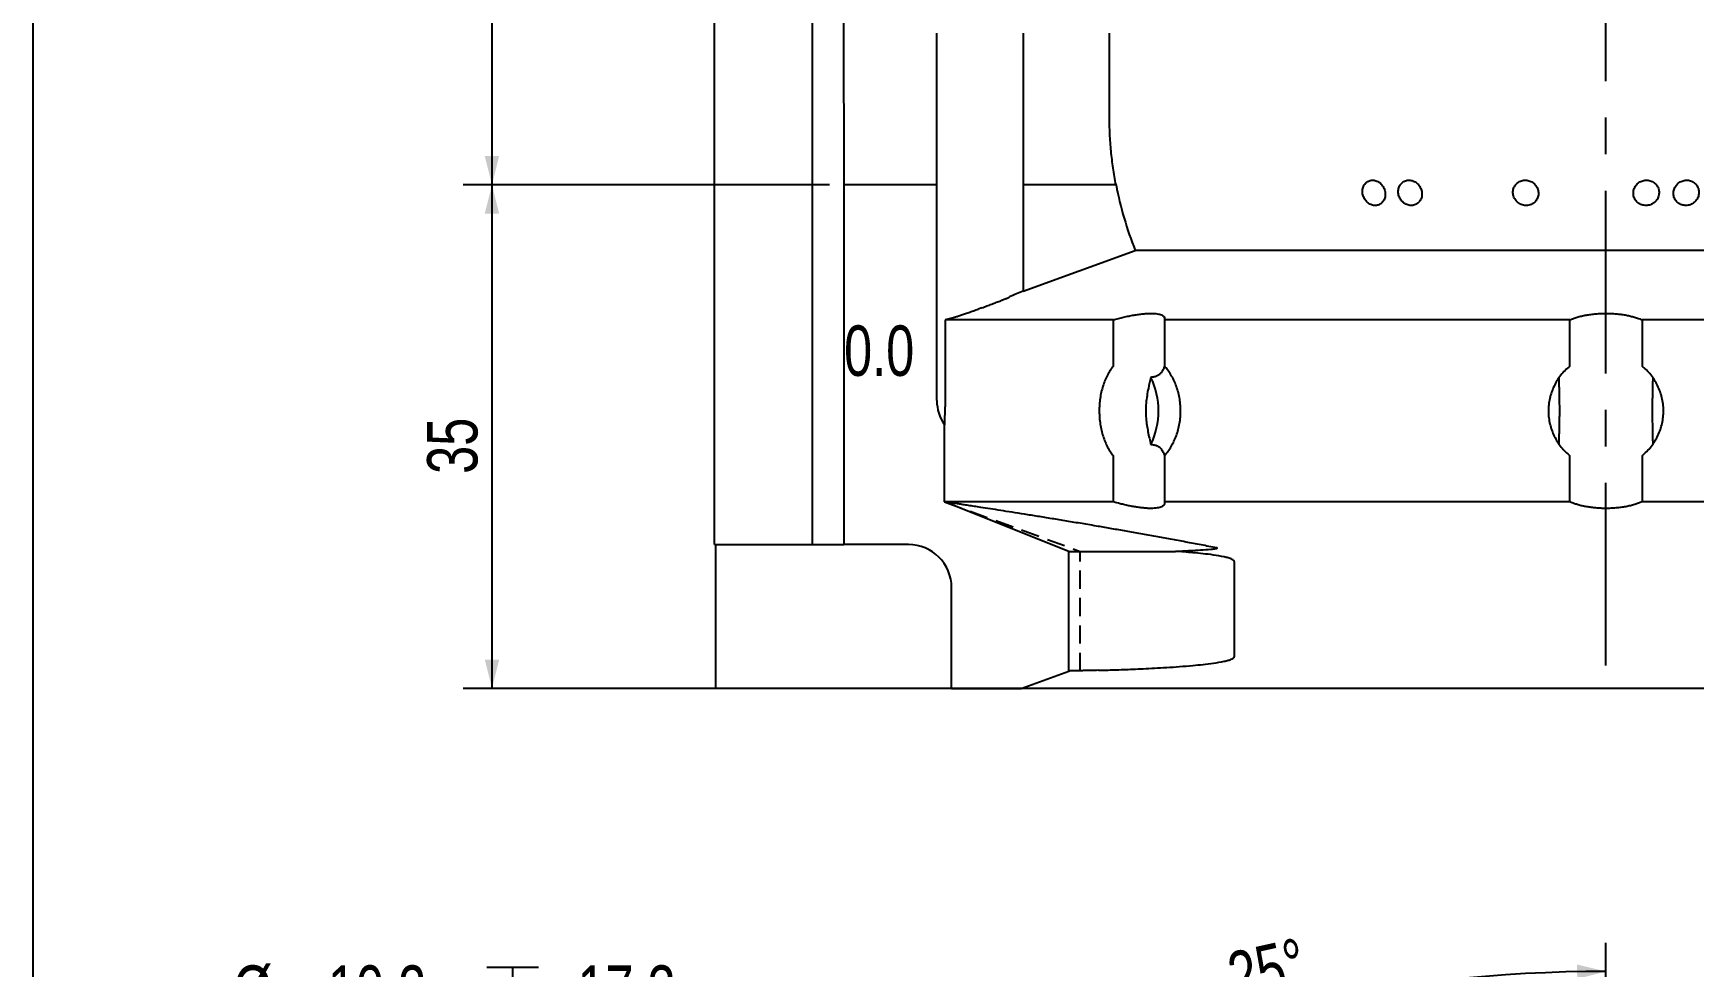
# Model space of a CAD drawing. Header units: millimetres. Extents: x 8 to 871, y 8 to 585.
# Drawn here: x 8 to 123.5, y 137.5 to 202.4 of the extents above; entities that cross this region are included whole.
import ezdxf

# ---------------------------------------------------------------- set-up
doc = ezdxf.new("R2010")
doc.units = ezdxf.units.MM
doc.linetypes.add('CENTERX2', pattern=[20.32, 12.7, -2.54, 2.54, -2.54])
doc.linetypes.add('HIDDEN', pattern=[1.905, 1.27, -0.635])
for name, color, linetype in [('CENTERLINE', 4, 'CENTERX2'), ('DIMENSIONS', 2, 'Continuous'), ('HIDDEN', 3, 'HIDDEN'), ('TEXT', 2, 'Continuous')]:
    doc.layers.add(name, color=color, linetype=linetype)
doc.layers.add('OUTLINE', color=7, linetype='Continuous', lineweight=25)
doc.styles.add('SLDTEXTSTYLE0', font='TXT', dxfattribs={"width": 0.75})
doc.styles.add('SLDTEXTSTYLE6', font='TXT', dxfattribs={"width": 0.6875})
doc.dimstyles.new('SLDDIMSTYLE2', dxfattribs={"dimtxt": 3.5, "dimasz": 2, "dimexe": 0, "dimexo": 0.0625, "dimgap": 0.875, "dimtad": 1, "dimrnd": 1e-09, "dimzin": 12, "dimdsep": 46, "dimtxsty": 'SLDTEXTSTYLE0', "dimsah": 1, "dimcen": 0.09, "dimadec": 0, "dimazin": 3, "dimtfac": 1, "dimtofl": 0, "dimtmove": 0, "dimatfit": 3, "dimfxl": 0, "dimfrac": 2, "dimtolj": 1, "dimtzin": 12, "dimarcsym": 0})
doc.dimstyles.new('SLDDIMSTYLE27', dxfattribs={"dimtxt": 3.5, "dimasz": 2, "dimexe": 0, "dimexo": 0.0625, "dimgap": 0.875, "dimtad": 0, "dimtih": 1, "dimtoh": 1, "dimdec": 1, "dimrnd": 1e-09, "dimzin": 12, "dimdsep": 46, "dimtxsty": 'SLDTEXTSTYLE0', "dimsah": 1, "dimcen": 0, "dimadec": 0, "dimazin": 3, "dimtfac": 1, "dimtofl": 0, "dimtmove": 0, "dimatfit": 3, "dimfxl": 0, "dimfrac": 2, "dimtolj": 1, "dimtzin": 12, "dimarcsym": 0})
doc.dimstyles.new('SLDDIMSTYLE8', dxfattribs={"dimtxt": 3.5, "dimasz": 2, "dimexe": 0, "dimexo": 0.0625, "dimgap": 0.875, "dimtad": 1, "dimdec": 4, "dimzin": 12, "dimdsep": 46, "dimtxsty": 'SLDTEXTSTYLE0', "dimsah": 1, "dimcen": 0.09, "dimazin": 3, "dimtfac": 1, "dimtofl": 0, "dimtmove": 0, "dimatfit": 3, "dimfxl": 0, "dimfrac": 2, "dimtolj": 1, "dimtzin": 12, "dimarcsym": 0})

# ---------------------------------------------------------------- blocks, each defined once
blk = doc.blocks.new('_D_49')
at = {"layer": 'DIMENSIONS'}
for p, q in [((63.36, 404.83), (37.9, 404.83)), ((39.9, 404.83), (39.9, 191.89)), ((63.36, 191.89), (37.9, 191.89))]:
    blk.add_line(p, q, dxfattribs=at)
for points in [[(39.9, 404.83), (39.4, 402.83), (40.4, 402.83)], [(39.9, 191.89), (40.4, 193.89), (39.4, 193.89)]]:
    blk.add_solid(points, dxfattribs=at)
at = {"layer": 'DIMENSIONS', "char_height": 3.5, "attachment_point": 1, "rotation": 90, "style": 'SLDTEXTSTYLE0'}
for s, insert in [('hollow mill 0.2+/-0.02 deep at center', (35.39, 265.6)), ('212,95', (35.39, 248.75))]:
    blk.add_mtext(s, dxfattribs=dict(at, insert=insert))
blk = doc.blocks.new('_D_51')
at = {"layer": 'DIMENSIONS'}
for p, q in [((62.48, 191.89), (37.9, 191.89)), ((39.9, 191.89), (39.9, 156.89)), ((117.52, 156.89), (37.9, 156.89))]:
    blk.add_line(p, q, dxfattribs=at)
for points in [[(39.9, 191.89), (39.4, 189.89), (40.4, 189.89)], [(39.9, 156.89), (40.4, 158.89), (39.4, 158.89)]]:
    blk.add_solid(points, dxfattribs=at)
at = {"layer": 'DIMENSIONS', "insert": (35.39, 171.8), "char_height": 3.5, "attachment_point": 1, "rotation": 90, "style": 'SLDTEXTSTYLE0'}
blk.add_mtext('35', dxfattribs=at)
blk = doc.blocks.new('_D_67')
at = {"layer": 'DIMENSIONS'}
for p, q in [((117.36, 83.46), (117.36, 139.21)), ((91.19, 91.09), (73.3, 129.44))]:
    blk.add_line(p, q, dxfattribs=at)
blk.add_arc((117.36, 34.96), 102.25, 90, 115, dxfattribs=at)
for points in [[(117.36, 137.21), (115.35, 137.69), (115.36, 136.69)], [(74.15, 127.63), (76.18, 128), (75.76, 128.91)]]:
    blk.add_solid(points, dxfattribs=at)
at = {"layer": 'DIMENSIONS', "insert": (90.82, 138.43), "char_height": 3.5, "attachment_point": 1, "rotation": 12.5, "style": 'SLDTEXTSTYLE0'}
blk.add_mtext('25°', dxfattribs=at)
blk = doc.blocks.new('SW_SYMBOL_HOLE_DEPTH')
at = {"layer": 'DIMENSIONS', "color": 0}
for p, q in [((0, 875), (800, 875)), ((400, 875), (400, 75)), ((100, 555), (400, 75)), ((700, 555), (400, 75))]:
    blk.add_line(p, q, dxfattribs=at)
blk = doc.blocks.new('_D_73')
at = {"layer": 'DIMENSIONS'}
for p, q in [((59.09, 127.56), (18.32, 127.56)), ((83.75, 102.91), (59.09, 127.56))]:
    blk.add_line(p, q, dxfattribs=at)
blk.add_solid([(83.75, 102.91), (82.69, 104.68), (81.98, 103.97)], dxfattribs=at)
at = {"layer": 'DIMENSIONS', "xscale": 0.004470703125, "yscale": 0.004470703125, "zscale": 0.004470703125}
for p in [(39.55, 133.6), (41.44, 128.05)]:
    blk.add_blockref('SW_SYMBOL_HOLE_DEPTH', p, dxfattribs=at)
at = {"layer": 'DIMENSIONS', "char_height": 3.5, "attachment_point": 1}
for s, insert, style in [('%%c', (21.91, 137.63), 'SLDTEXTSTYLE0'), ('10,2', (28.49, 137.63), 'SLDTEXTSTYLE0'), ('17,3', (45.84, 137.63), 'SLDTEXTSTYLE0'), ('M12', (20.02, 132.07), 'SLDTEXTSTYLE0'), ('- 6H', (31.55, 132.13), 'SLDTEXTSTYLE6'), ('17,3', (47.73, 132.07), 'SLDTEXTSTYLE0')]:
    blk.add_mtext(s, dxfattribs=dict(at, insert=insert, style=style))

msp = doc.modelspace()

# ---------------------------------------------------------------- linework, layer by layer
at = {"layer": 'CENTERLINE'}
msp.add_line((117.35918, 158.46862), (117.35918, 432.05254), dxfattribs=at)
at = {"layer": 'HIDDEN'}
for p in [(71.35918, 169.85472), (80.80918, 158.09403)]:
    msp.add_line(p, (80.80918, 166.4152), dxfattribs=at)
at = {"layer": 'OUTLINE'}
for p, q in [((8, 8), (8, 585)), ((55.38411, 166.88521), (55.38411, 429.83342)), ((62.17536, 216.8852), (62.17536, 166.88521)), ((82.83418, 196.6352), (82.83419, 202.4352)), ((64.35918, 191.8852), (64.35918, 166.88521)), ((70.83418, 191.8852), (64.35918, 191.8852)), ((70.83418, 176.90215), (70.83418, 191.8852)), ((76.83418, 191.8852), (76.83418, 184.49623)), ((83.29098, 191.8852), (76.83418, 191.8852)), ((76.83418, 184.49623), (84.63418, 187.3352)), ((150.08418, 187.3352), (84.63418, 187.3352)), ((71.77673, 182.60615), (71.40928, 182.5035)), ((71.40928, 182.5035), (71.40928, 176.90215)), ((83.10798, 182.5035), (71.40928, 182.5035)), ((73.95978, 183.34555), (73.70858, 183.25472)), ((83.10798, 179.2961), (83.10798, 182.5035)), ((114.85231, 182.5035), (86.65323, 182.5035)), ((86.65323, 182.5035), (86.65323, 179.2961)), ((114.85231, 179.2961), (114.85231, 182.5035)), ((148.06513, 182.5035), (119.86605, 182.5035)), ((119.86605, 182.5035), (119.86605, 179.2961)), ((71.35918, 169.85472), (71.35918, 175.20674)), ((83.10798, 169.85472), (83.10798, 173.06213)), ((86.65323, 173.06213), (86.65323, 169.85472)), ((114.85231, 169.85472), (114.85231, 173.06213)), ((119.86605, 173.06213), (119.86605, 169.85472)), ((83.10798, 169.85472), (71.35918, 169.85472)), ((80.00918, 166.41521), (71.35918, 169.85472)), ((114.85231, 169.85472), (86.65323, 169.85472)), ((148.06513, 169.85472), (119.86605, 169.85472)), ((55.38411, 166.88521), (62.17536, 166.88521)), ((55.43223, 166.88521), (55.43223, 156.8852)), ((62.17536, 166.88521), (64.35918, 166.88521)), ((68.85918, 166.88521), (64.35918, 166.88521)), ((80.00918, 166.41521), (87.42904, 166.41521)), ((80.00918, 158.09403), (80.00918, 166.41521)), ((91.51443, 165.71499), (91.51443, 159.08542)), ((71.85918, 156.8852), (71.85918, 163.8852)), ((76.68797, 156.8852), (80.00918, 158.09403)), ((71.85918, 156.8852), (55.43223, 156.8852)), ((71.85918, 156.8852), (76.68797, 156.8852)), ((158.0304, 156.8852), (76.68797, 156.8852))]:
    msp.add_line(p, q, dxfattribs=at)
for centre, radius, start, end in [((107.75918, 196.6352), 24.925, 190.9861507, 201.9081253), ((80.90581, 176.17911), 5.34574, 334.1379029, 25.8620971), ((73.83418, 176.90214), 3, 180, 214.4115087), ((68.85918, 163.8852), 3, 0, 90)]:
    msp.add_arc(centre, radius, start, end, dxfattribs=at)
for centre, ratio, start_param, end_param in [((14800.88478, 298.35931), 0.363970234, 1.57260969, 1.573426073), ((-10777.96542, 298.35931), 0.267949192, 4.709759235, 4.710019804), ((10925.63379, 298.35931), 0.267949192, 1.573165503, 1.573426073)]:
    msp.add_ellipse(centre, major_axis=(0, 40488.41133), ratio=ratio, start_param=start_param, end_param=end_param, dxfattribs=at)
for points, knots in [([(83.29098, 191.8852), (83.22074, 192.27542), (83.08027, 193.05584), (82.94118, 194.24115), (82.85073, 195.43486), (82.8397, 196.23509), (82.83418, 196.6352)], [0, 0, 0, 0, 0.248849056, 0.497697559, 0.748848145, 1, 1, 1, 1]), ([(101.8984, 190.79267), (101.91995, 190.83306), (101.96305, 190.91386), (102.00174, 191.05113), (102.01927, 191.19559), (102.01426, 191.3444), (101.98642, 191.49306), (101.93726, 191.63754), (101.86733, 191.77336), (101.7794, 191.89698), (101.67528, 192.00429), (101.55865, 192.09283), (101.43231, 192.15935), (101.30031, 192.20288), (101.16612, 192.22131), (101.03363, 192.21523), (100.90661, 192.18387), (100.78833, 192.12913), (100.68252, 192.05168), (100.59154, 191.95446), (100.51873, 191.83946), (100.46535, 191.71042), (100.43391, 191.57056), (100.42446, 191.424), (100.43832, 191.27487), (100.47424, 191.12736), (100.53212, 190.98595), (100.60945, 190.85441), (100.70474, 190.73701), (100.81447, 190.63655), (100.93603, 190.55657), (101.06533, 190.49846), (101.19902, 190.46473), (101.33307, 190.4552), (101.46372, 190.47114), (101.58763, 190.51085), (101.70057, 190.57462), (101.80973, 190.66485), (101.86682, 190.74714), (101.8984, 190.79267)], [0, 0, 0, 0, 0.026954433, 0.053910145, 0.080862156, 0.107814666, 0.134800908, 0.161787133, 0.188773169, 0.215757826, 0.242683647, 0.269608355, 0.296438895, 0.323268939, 0.350012083, 0.376755078, 0.403456429, 0.430158545, 0.456881541, 0.48360507, 0.510404843, 0.537204168, 0.564099122, 0.590995276, 0.61796546, 0.644937681, 0.671930907, 0.698923125, 0.725874985, 0.752825759, 0.779688797, 0.806551978, 0.83331889, 0.86008554, 0.886791732, 0.913497811, 0.94020556, 0.96691391, 1, 1, 1, 1]), ([(104.44081, 190.80515), (104.46337, 190.84606), (104.50848, 190.92789), (104.54923, 191.06621), (104.56797, 191.21132), (104.5633, 191.36034), (104.53486, 191.50874), (104.48423, 191.65251), (104.41194, 191.78719), (104.32092, 191.90927), (104.21301, 192.01467), (104.09205, 192.10102), (103.96092, 192.16511), (103.82387, 192.20606), (103.68446, 192.22182), (103.54676, 192.21308), (103.41467, 192.17911), (103.2916, 192.12192), (103.18143, 192.0422), (103.08662, 191.94298), (103.01061, 191.82631), (102.95476, 191.69595), (102.92165, 191.55518), (102.91138, 191.40814), (102.92529, 191.25898), (102.96211, 191.1119), (103.02176, 190.97138), (103.10162, 190.84115), (103.2002, 190.72544), (103.31381, 190.62699), (103.43977, 190.54929), (103.57387, 190.49369), (103.71263, 190.46255), (103.85187, 190.45569), (103.9877, 190.47426), (104.11663, 190.51652), (104.23427, 190.58267), (104.34811, 190.67527), (104.40778, 190.75888), (104.44081, 190.80515)], [0, 0, 0, 0, 0.026958242, 0.053916022, 0.080871815, 0.107827996, 0.134814992, 0.161802355, 0.188786083, 0.215770114, 0.242690976, 0.269611013, 0.296436275, 0.323261405, 0.350000836, 0.376740345, 0.40344143, 0.43014274, 0.456868961, 0.483595657, 0.510399355, 0.537203414, 0.564103463, 0.591004011, 0.617978817, 0.644952771, 0.671945102, 0.698937602, 0.725884861, 0.752832408, 0.77969045, 0.806547441, 0.833309905, 0.860072237, 0.886776765, 0.913481208, 0.940190991, 0.966901369, 1, 1, 1, 1]), ([(112.09138, 190.50495), (112.13705, 190.52299), (112.22838, 190.55908), (112.35038, 190.64125), (112.45644, 190.74177), (112.54355, 190.85929), (112.60867, 190.99054), (112.65084, 191.13169), (112.66782, 191.27897), (112.66004, 191.42818), (112.62665, 191.57492), (112.56952, 191.71516), (112.48934, 191.84445), (112.38933, 191.95951), (112.27156, 192.05641), (112.14023, 192.1331), (111.99849, 192.18662), (111.85091, 192.21645), (111.70136, 192.22083), (111.55414, 192.20077), (111.41347, 192.15586), (111.2829, 192.08838), (111.16661, 191.99932), (111.06713, 191.89192), (110.98814, 191.76852), (110.93098, 191.63299), (110.89836, 191.48885), (110.89028, 191.3403), (110.9081, 191.19161), (110.95037, 191.04691), (111.01687, 190.91068), (111.10477, 190.78648), (111.21235, 190.6784), (111.33565, 190.58888), (111.47176, 190.52123), (111.61621, 190.4763), (111.76506, 190.45675), (111.92648, 190.46008), (112.0327, 190.48898), (112.09138, 190.50495)], [0, 0, 0, 0, 0.026810353, 0.053620409, 0.080427102, 0.107235025, 0.134092548, 0.160951474, 0.187898514, 0.214845951, 0.241838867, 0.268831356, 0.295805267, 0.322779018, 0.349679515, 0.37657937, 0.403382505, 0.430185765, 0.456911343, 0.483637042, 0.510338209, 0.537039681, 0.563779691, 0.590520737, 0.617345695, 0.64417241, 0.671092685, 0.698013642, 0.724996486, 0.751980598, 0.77896864, 0.805955993, 0.832886047, 0.859815803, 0.886650717, 0.913484912, 0.940229688, 0.966974336, 1, 1, 1, 1]), ([(120.79435, 190.73121), (120.828, 190.76876), (120.89529, 190.84384), (120.9706, 190.97495), (121.02358, 191.11532), (121.05206, 191.2623), (121.05463, 191.4115), (121.0321, 191.55884), (120.98406, 191.69985), (120.91287, 191.83077), (120.81965, 191.94733), (120.70803, 192.04673), (120.58046, 192.12542), (120.44138, 192.18203), (120.29424, 192.21411), (120.1436, 192.22182), (119.99352, 192.204), (119.84815, 192.16227), (119.71177, 192.09683), (119.58769, 192.01041), (119.48, 191.90465), (119.39094, 191.78307), (119.32396, 191.64859), (119.28006, 191.50527), (119.26159, 191.35702), (119.26813, 191.20806), (119.30062, 191.06283), (119.35715, 190.92527), (119.43708, 190.79977), (119.53716, 190.68943), (119.65531, 190.59805), (119.78733, 190.52745), (119.93003, 190.48041), (120.07883, 190.45721), (120.22979, 190.45946), (120.37871, 190.48583), (120.52086, 190.53704), (120.66483, 190.61462), (120.74823, 190.6897), (120.79435, 190.73121)], [0, 0, 0, 0, 0.0269371411, 0.0538753431, 0.0808095068, 0.1077436593, 0.1347177921, 0.1616922965, 0.1886845542, 0.2156773514, 0.24262443, 0.2695707333, 0.2964278956, 0.3232852725, 0.3500494479, 0.3768131976, 0.4035200858, 0.4302270262, 0.4569379251, 0.4836496816, 0.5104236675, 0.5371993057, 0.5640683574, 0.5909381782, 0.617892102, 0.6448469773, 0.6718399557, 0.6988340438, 0.7258026948, 0.7527710795, 0.7796613677, 0.8065510595, 0.8333425839, 0.8601337185, 0.8868510191, 0.9135681612, 0.9402691034, 0.9669701632, 1, 1, 1, 1]), ([(123.55693, 190.73094), (123.59095, 190.76847), (123.65899, 190.84353), (123.736, 190.9746), (123.79107, 191.11495), (123.82199, 191.26191), (123.82729, 191.41112), (123.80768, 191.55846), (123.76269, 191.6995), (123.69459, 191.83045), (123.60441, 191.94705), (123.49569, 192.0465), (123.37083, 192.12525), (123.23417, 192.18192), (123.0891, 192.21406), (122.94013, 192.22183), (122.79128, 192.20409), (122.64667, 192.1624), (122.51053, 192.09702), (122.38619, 192.01066), (122.27772, 191.90494), (122.18739, 191.7834), (122.11868, 191.64895), (122.07261, 191.50565), (122.05161, 191.3574), (122.05534, 191.20843), (122.08478, 191.06319), (122.13815, 190.92561), (122.21488, 190.80007), (122.31183, 190.6897), (122.42702, 190.59826), (122.55633, 190.5276), (122.69665, 190.4805), (122.84348, 190.45725), (122.99294, 190.45942), (123.14084, 190.48574), (123.28253, 190.53687), (123.42651, 190.6144), (123.51049, 190.68944), (123.55693, 190.73094)], [0, 0, 0, 0, 0.026937523, 0.053874567, 0.080808639, 0.107743491, 0.134717566, 0.161691644, 0.188683929, 0.215676547, 0.242623209, 0.269570041, 0.296427865, 0.323285377, 0.350049252, 0.376813454, 0.403520332, 0.430227509, 0.456938299, 0.483649921, 0.51042379, 0.537198366, 0.564068003, 0.590937105, 0.617892113, 0.644846278, 0.67184053, 0.698832825, 0.725801861, 0.752770503, 0.779660891, 0.806550873, 0.833342425, 0.860133777, 0.886851127, 0.913568164, 0.940268816, 0.96697022, 1, 1, 1, 1]), ([(73.95978, 183.34555), (74.07865, 183.3888), (74.31639, 183.47528), (74.66228, 183.60442), (74.98724, 183.72832), (75.27985, 183.84257), (75.5299, 183.94302), (75.70568, 184.01618), (75.8237, 184.06735), (75.86899, 184.08843), (75.89163, 184.09897)], [0, 0, 0, 0, 0.138993812, 0.277982358, 0.41715491, 0.556293394, 0.692112383, 0.827879832, 0.913943758, 1, 1, 1, 1]), ([(76.83418, 184.49623), (76.67692, 184.43664), (76.36237, 184.31744), (76.04856, 184.1718), (75.89163, 184.09897)], [0, 0, 0, 0, 0.49994657, 1, 1, 1, 1]), ([(71.77673, 182.60615), (71.81027, 182.61531), (71.87735, 182.63363), (72.03921, 182.6832), (72.24052, 182.7475), (72.48053, 182.8265), (72.75348, 182.91857), (73.05534, 183.02257), (73.37656, 183.13534), (73.5979, 183.21492), (73.70858, 183.25472)], [0, 0, 0, 0, 0.121907265, 0.243836431, 0.365578828, 0.487349814, 0.613276074, 0.73923094, 0.869607848, 1, 1, 1, 1]), ([(83.10798, 182.5035), (83.22579, 182.53721), (83.46175, 182.60474), (83.81907, 182.69439), (84.17412, 182.77391), (84.52264, 182.84062), (84.8598, 182.89384), (85.17581, 182.93179), (85.46596, 182.95377), (85.72827, 182.9608), (85.96119, 182.95314), (86.16147, 182.9309), (86.32927, 182.8957), (86.46578, 182.84768), (86.56835, 182.78708), (86.63613, 182.71505), (86.67664, 182.62295), (86.66185, 182.54747), (86.65323, 182.5035)], [0, 0, 0, 0, 0.063275456, 0.126735287, 0.189990495, 0.253456317, 0.317135855, 0.38058356, 0.441178451, 0.50197876, 0.562571227, 0.62115999, 0.679934125, 0.738533104, 0.797971999, 0.857588545, 0.917043773, 1, 1, 1, 1]), ([(114.85231, 182.5035), (114.93032, 182.53721), (115.08657, 182.60474), (115.35805, 182.69439), (115.65367, 182.77391), (115.97413, 182.84062), (116.31391, 182.89384), (116.66337, 182.93179), (117.01734, 182.95377), (117.37032, 182.9608), (117.71935, 182.95314), (118.05957, 182.9309), (118.38725, 182.8957), (118.70398, 182.84768), (119.00553, 182.78708), (119.28826, 182.71505), (119.58537, 182.62295), (119.76273, 182.54747), (119.86605, 182.5035)], [0, 0, 0, 0, 0.063275226, 0.126735059, 0.189990693, 0.253456325, 0.317135858, 0.380583387, 0.441178396, 0.501978857, 0.562571363, 0.621159829, 0.679934315, 0.73853312, 0.797971605, 0.857588484, 0.917043641, 1, 1, 1, 1]), ([(83.10798, 179.2961), (83.03222, 179.19833), (82.88046, 179.00249), (82.68444, 178.66289), (82.51373, 178.29506), (82.37317, 177.89897), (82.26252, 177.4816), (82.18303, 177.048), (82.13639, 176.6034), (82.12191, 176.15388), (82.13967, 175.70497), (82.19047, 175.26264), (82.27266, 174.83221), (82.38563, 174.41831), (82.52925, 174.02674), (82.70167, 173.66253), (82.8937, 173.33651), (83.03872, 173.15081), (83.10798, 173.06213)], [0, 0, 0, 0, 0.0629020442, 0.1260043925, 0.1889057764, 0.2518139293, 0.3149216003, 0.3778284872, 0.4406060599, 0.5035854578, 0.5663628178, 0.6289707652, 0.6917781073, 0.7543877392, 0.8170852133, 0.8799819384, 0.9426807725, 1, 1, 1, 1]), ([(86.65323, 179.2961), (86.63639, 179.22917), (86.60594, 179.10819), (86.51439, 178.93717), (86.40036, 178.79011), (86.25158, 178.66135), (86.06549, 178.56372), (85.88097, 178.5163), (85.75682, 178.51228), (85.71615, 178.51096)], [0, 0, 0, 0, 0.183016545, 0.330805939, 0.478877204, 0.626399135, 0.776747186, 0.926875459, 1, 1, 1, 1]), ([(86.65323, 173.06213), (86.73813, 173.15989), (86.9082, 173.35573), (87.13198, 173.69533), (87.32896, 174.06317), (87.49294, 174.45925), (87.62311, 174.87662), (87.71732, 175.31022), (87.77272, 175.75482), (87.78998, 176.20434), (87.76889, 176.65325), (87.70841, 177.09558), (87.61114, 177.52601), (87.47837, 177.93991), (87.31095, 178.33148), (87.11221, 178.69569), (86.89326, 179.02171), (86.73081, 179.20741), (86.65323, 179.2961)], [0, 0, 0, 0, 0.062901333, 0.126003455, 0.188905904, 0.25181305, 0.314921688, 0.377827574, 0.440606204, 0.503584565, 0.566361929, 0.628970934, 0.69177823, 0.754386904, 0.817085288, 0.879982, 0.942679948, 1, 1, 1, 1]), ([(114.85231, 179.2961), (114.73871, 179.19833), (114.51114, 179.00249), (114.2143, 178.66289), (113.9543, 178.29506), (113.73895, 177.89897), (113.56867, 177.4816), (113.44585, 177.048), (113.3737, 176.6034), (113.35126, 176.15388), (113.37873, 175.70497), (113.45741, 175.26264), (113.58431, 174.83221), (113.75808, 174.41831), (113.97801, 174.02674), (114.24046, 173.66253), (114.53106, 173.33651), (114.74848, 173.15081), (114.85231, 173.06213)], [0, 0, 0, 0, 0.06290206, 0.126004311, 0.188905766, 0.251813931, 0.314921568, 0.377828494, 0.440606052, 0.503585455, 0.566362824, 0.628970763, 0.691778098, 0.754387775, 0.817085172, 0.87998187, 0.942680762, 1, 1, 1, 1]), ([(119.86605, 173.06213), (119.97965, 173.15989), (120.20723, 173.35573), (120.50407, 173.69533), (120.76406, 174.06317), (120.97942, 174.45925), (121.14969, 174.87662), (121.27252, 175.31022), (121.34467, 175.75482), (121.36711, 176.20434), (121.33964, 176.65325), (121.26096, 177.09558), (121.13406, 177.52601), (120.96029, 177.93991), (120.74036, 178.33148), (120.47791, 178.69569), (120.1873, 179.02171), (119.96989, 179.20741), (119.86605, 179.2961)], [0, 0, 0, 0, 0.062901442, 0.126003677, 0.188905967, 0.251813202, 0.314921787, 0.377827658, 0.440606249, 0.503584588, 0.566361941, 0.628970867, 0.691778149, 0.754386849, 0.817085202, 0.879981884, 0.942679987, 1, 1, 1, 1]), ([(85.71615, 178.51096), (85.65476, 178.25711), (85.55342, 177.83806), (85.44182, 177.23893), (85.37489, 176.71701), (85.35125, 176.18275), (85.37337, 175.66913), (85.4322, 175.18756), (85.51192, 174.73652), (85.60822, 174.28939), (85.68017, 173.99465), (85.71615, 173.84727)], [0, 0, 0, 0, 0.16785747, 0.27708859, 0.386259329, 0.499222089, 0.612183722, 0.708394315, 0.804640762, 0.902312886, 1, 1, 1, 1]), ([(114.10918, 173.84727), (114.10996, 173.99967), (114.11152, 174.30444), (114.12124, 174.77142), (114.1324, 175.24729), (114.14203, 175.74728), (114.14457, 176.26722), (114.13902, 176.8083), (114.12698, 177.34919), (114.11317, 177.92045), (114.11058, 178.30357), (114.10918, 178.51096)], [0, 0, 0, 0, 0.101001099, 0.201984263, 0.304335209, 0.406636278, 0.518395119, 0.630165741, 0.746410989, 0.862728592, 1, 1, 1, 1]), ([(120.60918, 178.51096), (120.6084, 178.35856), (120.60685, 178.05379), (120.59712, 177.5868), (120.58596, 177.11093), (120.57634, 176.61094), (120.57379, 176.09099), (120.57934, 175.54992), (120.59139, 175.00902), (120.60519, 174.43777), (120.60778, 174.05465), (120.60918, 173.84727)], [0, 0, 0, 0, 0.101002577, 0.201985739, 0.30433516, 0.406637771, 0.51839661, 0.630167228, 0.746412478, 0.862730079, 1, 1, 1, 1]), ([(71.40928, 176.90215), (71.40917, 176.86489), (71.40896, 176.78886), (71.40713, 176.669), (71.40418, 176.54667), (71.39979, 176.4131), (71.3945, 176.27967), (71.38661, 176.10263), (71.37782, 175.91408), (71.36957, 175.71513), (71.36145, 175.47732), (71.36009, 175.31508), (71.35918, 175.20674)], [0, 0, 0, 0, 0.03936923, 0.080349541, 0.132270784, 0.185619187, 0.257156388, 0.328787822, 0.475550646, 0.606332171, 0.737145631, 1, 1, 1, 1]), ([(85.71615, 173.84727), (85.7968, 173.84202), (85.96072, 173.83136), (86.14166, 173.75857), (86.27847, 173.67238), (86.41435, 173.55424), (86.52865, 173.40168), (86.61492, 173.22217), (86.64043, 173.11561), (86.65323, 173.06213)], [0, 0, 0, 0, 0.147189793, 0.299183257, 0.400147509, 0.501146615, 0.70843341, 0.853666997, 1, 1, 1, 1]), ([(90.29361, 166.65469), (89.93176, 166.72448), (89.20769, 166.86415), (88.13996, 167.06526), (87.08847, 167.26011), (86.04533, 167.45014), (85.01294, 167.63521), (83.99393, 167.81507), (83.00202, 167.98758), (81.97432, 168.16385), (80.92058, 168.34199), (79.85229, 168.51997), (78.82609, 168.68861), (77.84718, 168.84744), (76.91997, 168.99612), (76.05869, 169.13273), (75.26588, 169.25725), (74.54263, 169.36986), (73.93855, 169.46315), (73.43832, 169.53996), (73.02621, 169.60292), (72.65797, 169.65894), (72.32662, 169.70914), (72.03681, 169.75292), (71.79285, 169.78966), (71.60033, 169.81858), (71.4625, 169.83925), (71.3754, 169.8523), (71.36459, 169.85392), (71.35918, 169.85472)], [0, 0, 0, 0, 0.033574301, 0.067182519, 0.100791119, 0.134365969, 0.169071999, 0.203814438, 0.238557251, 0.273263745, 0.315045632, 0.356858918, 0.398641201, 0.441591596, 0.484575578, 0.527526324, 0.57010123, 0.612708385, 0.655283496, 0.688118377, 0.72098254, 0.753846734, 0.786681729, 0.821894974, 0.857126239, 0.892339529, 0.928220014, 0.9641195, 1, 1, 1, 1]), ([(86.65323, 169.85472), (86.66072, 169.82101), (86.67571, 169.75349), (86.6491, 169.66383), (86.58609, 169.58431), (86.4814, 169.51759), (86.33803, 169.46439), (86.15983, 169.42642), (85.9494, 169.40445), (85.71253, 169.39743), (85.45183, 169.40508), (85.17098, 169.42732), (84.87536, 169.46251), (84.56395, 169.51054), (84.24006, 169.57113), (83.90801, 169.64318), (83.52833, 169.73526), (83.26271, 169.81075), (83.10798, 169.85472)], [0, 0, 0, 0, 0.063275106, 0.126735509, 0.189990687, 0.253456269, 0.317135594, 0.380583246, 0.441178108, 0.501978816, 0.562571227, 0.621159517, 0.679934059, 0.738532884, 0.797971546, 0.857588574, 0.917043161, 1, 1, 1, 1]), ([(119.86605, 169.85472), (119.78804, 169.82101), (119.63179, 169.75349), (119.36032, 169.66383), (119.0647, 169.58431), (118.74424, 169.51759), (118.40445, 169.46439), (118.05499, 169.42642), (117.70102, 169.40445), (117.34805, 169.39743), (116.99901, 169.40508), (116.6588, 169.42732), (116.33111, 169.46251), (116.01438, 169.51054), (115.71283, 169.57113), (115.43011, 169.64318), (115.133, 169.73526), (114.95563, 169.81075), (114.85231, 169.85472)], [0, 0, 0, 0, 0.063275089, 0.126735202, 0.189990803, 0.253456402, 0.317135719, 0.380583501, 0.441178321, 0.501978725, 0.562571172, 0.621159608, 0.679934217, 0.738532844, 0.797971299, 0.857588413, 0.917043236, 1, 1, 1, 1]), ([(87.42904, 166.41521), (87.77074, 166.43291), (88.33564, 166.46216), (89.17157, 166.51026), (89.76033, 166.55347), (90.14216, 166.5912), (90.28803, 166.61525), (90.32798, 166.62857), (90.33648, 166.63601), (90.33379, 166.64106), (90.3304, 166.64372), (90.32491, 166.64645), (90.31601, 166.64957), (90.30515, 166.65235), (90.2972, 166.65396), (90.29361, 166.65469)], [0, 0, 0, 0, 0.356903779, 0.590038907, 0.823178402, 0.93262913, 0.969972323, 0.982681169, 0.989087734, 0.990719153, 0.992073198, 0.993434275, 0.995028156, 0.997757151, 1, 1, 1, 1]), ([(91.51443, 165.71499), (91.51388, 165.72146), (91.5126, 165.73643), (91.49994, 165.76291), (91.45491, 165.81396), (91.3138, 165.88902), (91.08791, 165.96692), (90.64733, 166.06146), (90.06066, 166.16709), (89.33822, 166.252), (88.6595, 166.31592), (88.02147, 166.37192), (87.62652, 166.40078), (87.42904, 166.41521)], [0, 0, 0, 0, 0.0031790267, 0.0073554818, 0.0150732691, 0.0419779932, 0.1067287475, 0.1716839455, 0.3434932407, 0.5154576864, 0.6873877483, 0.8436936131, 1, 1, 1, 1]), ([(82.06984, 158.14572), (82.24881, 158.15038), (82.59333, 158.15934), (83.17668, 158.17676), (83.79314, 158.19751), (84.46181, 158.22305), (85.18685, 158.25488), (85.96965, 158.29304), (86.81011, 158.34088), (87.69902, 158.40149), (88.54677, 158.47376), (89.3383, 158.54843), (90.06063, 158.63331), (90.64734, 158.73892), (91.0879, 158.83352), (91.31381, 158.91138), (91.45491, 158.98645), (91.49994, 159.0375), (91.5126, 159.06398), (91.51388, 159.07895), (91.51443, 159.08542)], [0, 0, 0, 0, 0.088957901, 0.171243918, 0.253598645, 0.335953001, 0.418238668, 0.502845994, 0.587530707, 0.672211625, 0.756814085, 0.817640017, 0.878478114, 0.939261321, 0.962241511, 0.985149001, 0.994667435, 0.997397857, 0.998876167, 1, 1, 1, 1]), ([(82.06984, 158.14572), (81.89333, 158.14128), (81.57676, 158.13332), (81.1923, 158.12368), (80.88087, 158.11587), (80.61665, 158.10924), (80.39731, 158.10374), (80.22492, 158.09942), (80.10063, 158.09631), (80.02588, 158.09445), (80.00918, 158.09403), (80.00918, 158.09403), (80.00918, 158.09403)], [0, 0, 0, 0, 0.134722491, 0.241624849, 0.348600358, 0.455575927, 0.562478242, 0.671815337, 0.781230804, 0.890646292, 0.999983377, 1, 1, 1, 1])]:
    msp.add_open_spline(points, degree=3, knots=knots, dxfattribs=at)

# ---------------------------------------------------------------- texts
at = {"layer": 'TEXT', "insert": (64.38215, 182.11613), "char_height": 3.5, "attachment_point": 1, "style": 'SLDTEXTSTYLE0'}
msp.add_mtext('0.0', dxfattribs=at)

# ---------------------------------------------------------------- dimensions: what is measured, and where the dimension line sits
at = {"layer": 'DIMENSIONS'}
dim = msp.add_linear_dim(base=(39.90273, 191.8852), p1=(64.35918, 404.83342), p2=(64.35918, 191.8852), angle=90, text='<>  hollow mill 0.2+/-0.02 deep at center', dimstyle='SLDDIMSTYLE2', dxfattribs=at)
dim.commit()
dim.dimension.update_dxf_attribs({"geometry": '_D_49', "text_midpoint": (39.90273, 298.35931), "dimtype": 160})
dim = msp.add_linear_dim(base=(39.90273, 156.8852), p1=(118.52064, 191.8852), p2=(118.52064, 156.8852), angle=90, dimstyle='SLDDIMSTYLE2', dxfattribs=at)
dim.commit()
dim.dimension.update_dxf_attribs({"geometry": '_D_51', "text_midpoint": (39.90273, 174.3852), "dimtype": 160})
dim = msp.add_angular_dim_2l(base=(95.22893, 134.78421), line1=((117.35918, 82.46109), (117.35918, 34.96109)), line2=((91.60973, 90.18098), (117.35918, 34.96109)), dimstyle='SLDDIMSTYLE8', dxfattribs=at)
dim.commit()
dim.dimension.update_dxf_attribs({"geometry": '_D_67', "text_midpoint": (95.22893, 134.78421), "dimtype": 162})
dim = msp.add_diameter_dim_2p(p1=(90.96025, 95.70342), p2=(83.74632, 102.91447), text='<> {\\fGDT;x} 17.3\\PM12 - 6H {\\fGDT;x} 17.3\\P', dimstyle='SLDDIMSTYLE27', dxfattribs=at)
dim.commit()
dim.dimension.update_dxf_attribs({"geometry": '_D_73', "text_midpoint": (37.90947, 133.17182), "dimtype": 163})

doc.saveas('drawing.dxf')
